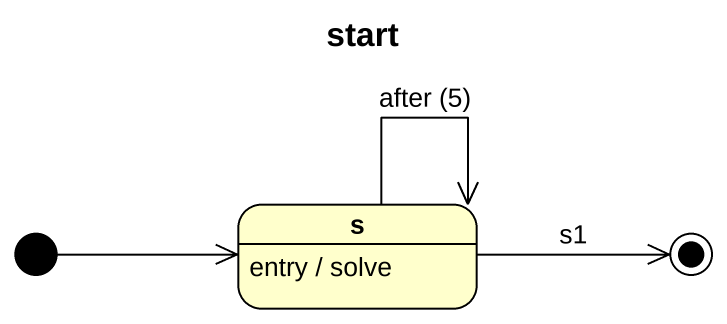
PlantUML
@startuml
title start
hide empty description
state s #FFFFCC
s : entry / solve
[*] -right-> s
s --> s : after (5)
s -right-> [*] : s1
@enduml
